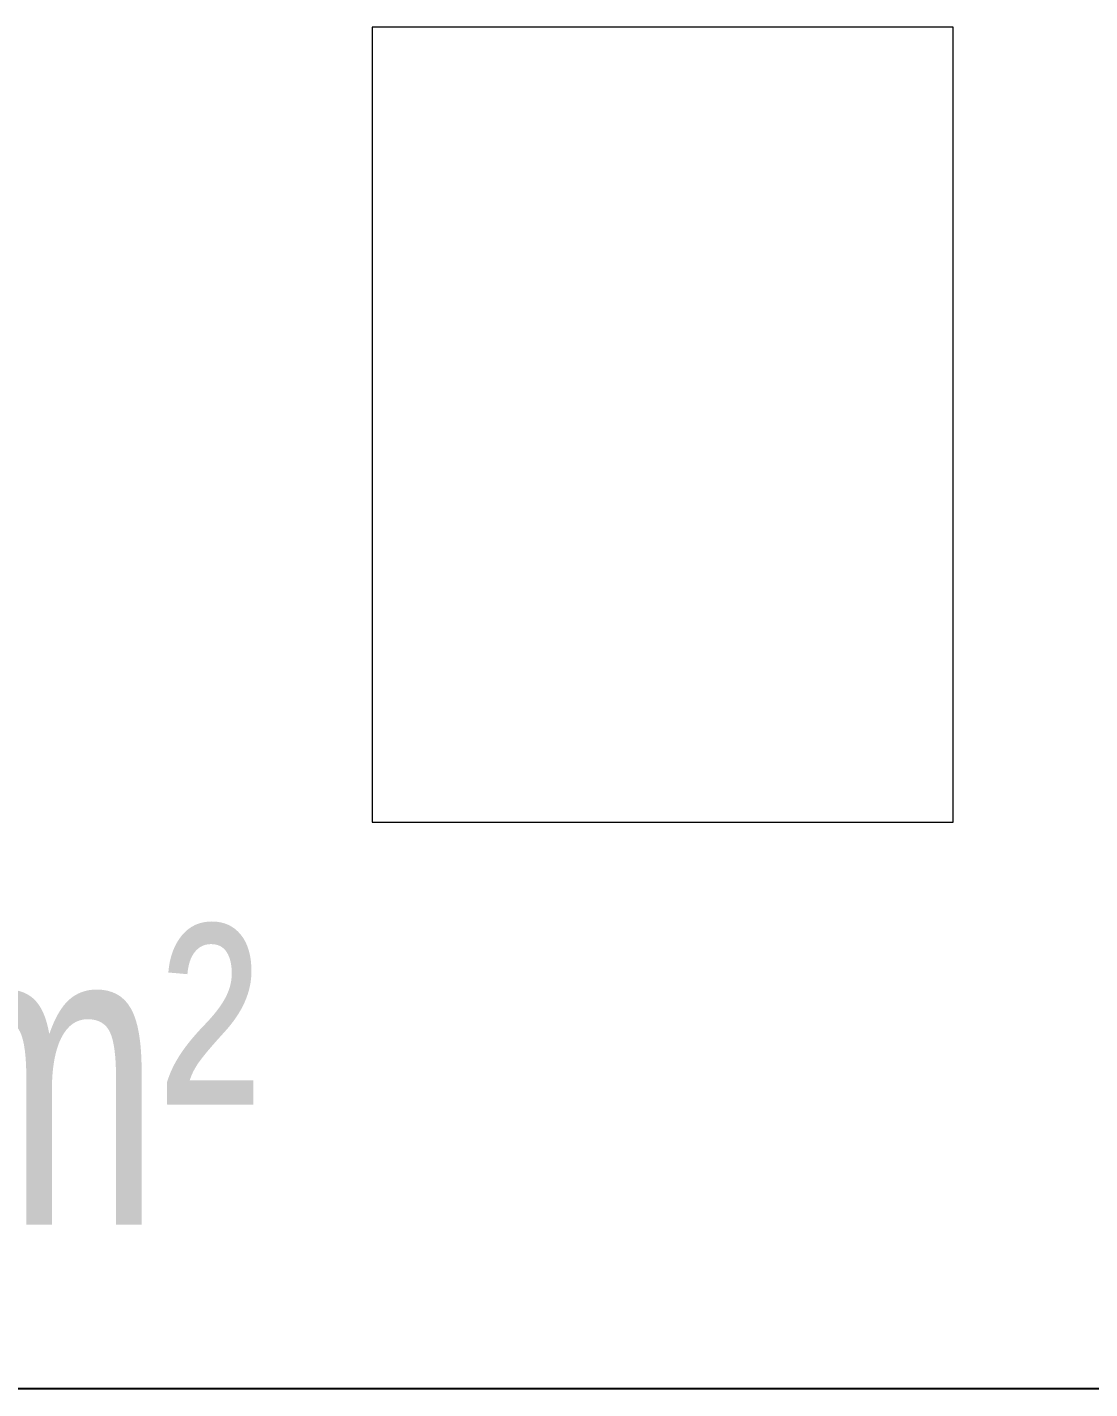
# Model space of a CAD drawing. Header units: millimetres. Extents: x 35540 to 832230, y -10956 to 416550.
# Drawn here: x 87156 to 88893, y 25457 to 27684 of the extents above; entities that cross this region are included whole.
import ezdxf

# ---------------------------------------------------------------- set-up
doc = ezdxf.new("R2010")
doc.units = ezdxf.units.MM
for name, color, linetype, lineweight in [('A-AREA-BNDY', 1, 'Continuous', 18), ('A-AREA-IDEN', 2, 'Continuous', 15), ('A-FLOR', 192, 'Continuous', 5), ('A-WALL', 113, 'Continuous', 5)]:
    doc.layers.add(name, color=color, linetype=linetype, lineweight=lineweight)
doc.styles.add('Arial_1', font='arial.ttf', dxfattribs={"width": 0.7, "height": 491.766467})

msp = doc.modelspace()

# ---------------------------------------------------------------- linework, layer by layer
at = {"layer": 'A-AREA-BNDY', "color": 7, "lineweight": 25}
msp.add_line((91539.3, 25457.5), (78989.3, 25457.5), dxfattribs=at)
at = {"layer": 'A-FLOR'}
for p, q in [((88670.1, 27684.5), (87720.1, 27684.5)), ((87720.1, 27684.5), (87720.1, 26384.5)), ((88670.1, 26384.5), (88670.1, 27684.5)), ((87720.1, 26384.5), (88670.1, 26384.5))]:
    msp.add_line(p, q, dxfattribs=at)
at = {"layer": 'A-WALL', "lineweight": 18}
msp.add_line((91539.3, 25457.5), (80079.3, 25457.5), dxfattribs=at)

# ---------------------------------------------------------------- texts
at = {"layer": 'A-AREA-IDEN', "lineweight": 5, "insert": (85630.6, 26217.6), "char_height": 491.766, "width": 4494, "attachment_point": 2, "line_spacing_factor": 0.938532, "style": 'Arial_1'}
msp.add_mtext('U.F.A.=51.575 m²', dxfattribs=at)

doc.saveas('drawing.dxf')
